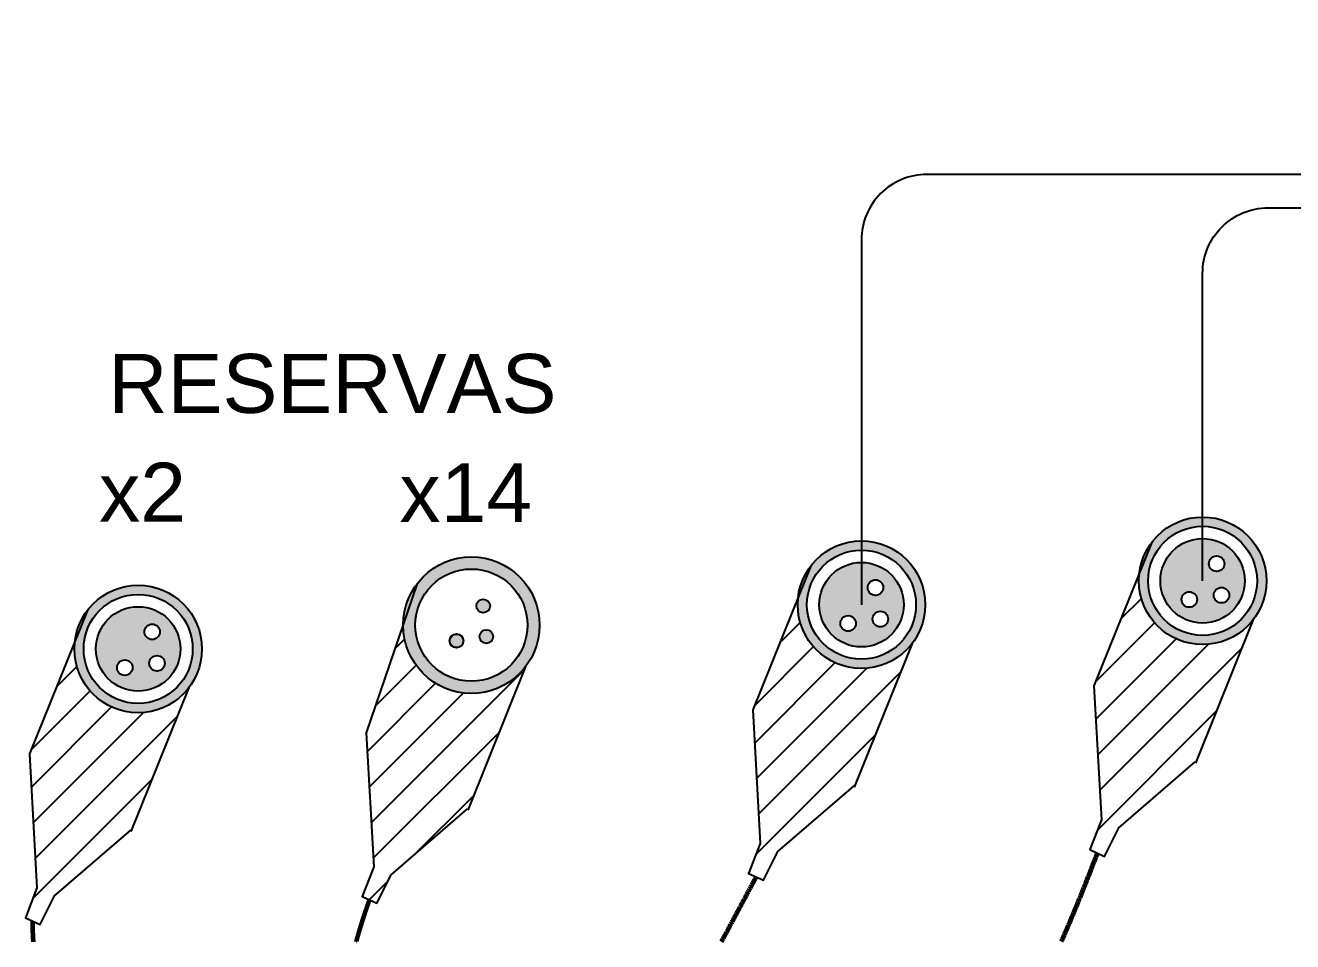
# Model space of a CAD drawing. Header units: millimetres. Extents: x 88 to 97873, y 32 to 55088.
# Drawn here: x 46707 to 47465, y 4309 to 4857 of the extents above; entities that cross this region are included whole.
import ezdxf

# ---------------------------------------------------------------- set-up
doc = ezdxf.new("R2010")
doc.units = ezdxf.units.MM
doc.header["$LTSCALE"] = 0.3
doc.layers.add('FICHAS_XLR', color=7, linetype='Continuous')
doc.styles.get("Standard").update_dxf_attribs({"font": 'arial.ttf'})
pattern_1 = [(45, (-346.76, 0), (-11.22532, 11.22532), [])]

msp = doc.modelspace()

# ---------------------------------------------------------------- hatches: boundary and pattern name
h = msp.add_hatch()
h.set_pattern_fill('ANSI31', color=30, scale=5)
h.set_pattern_definition([(45, (289.867, 40.715), (-11.22532, 11.22532), [])])
h.paths.add_polyline_path([(47407.69, 4417.18), (47441.84, 4501.83, -0.717615), (47373.38, 4524.97, -0.028768), (47373.63, 4529.35), (47346.54, 4462.18), (47350.96, 4382.13), (47344.05, 4364.27), (47352.92, 4360.26), (47361.47, 4377.33)])
h = msp.add_hatch()
h.set_pattern_fill('ANSI31', color=1, scale=5)
h.set_pattern_definition([(45, (85.843, 26.45), (-11.22532, 11.22532), [])])
h.paths.add_polyline_path([(47203.66, 4402.91), (47237.81, 4487.57, -0.717615), (47169.36, 4510.7, -0.028768), (47169.61, 4515.08), (47142.51, 4447.91), (47146.94, 4367.87), (47140.02, 4350.01), (47148.89, 4345.99), (47157.45, 4363.07)])
h = msp.add_hatch()
h.set_pattern_fill('ANSI31', color=256, scale=5)
h.set_pattern_definition(pattern_1)
h.paths.add_polyline_path([(47006.64, 4473.75, -0.719587), (46933.35, 4498.65), (46911.34, 4434.09), (46915.77, 4354.05), (46908.85, 4336.19), (46917.72, 4332.17), (46926.28, 4349.25), (46972.5, 4389.09)])
h = msp.add_hatch()
h.set_pattern_fill('ANSI31', color=256, scale=5)
h.set_pattern_definition(pattern_1)
h.paths.add_polyline_path([(46771.06, 4376.46), (46805.21, 4461.12, -0.717615), (46736.75, 4484.25, -0.028768), (46737, 4488.63), (46709.91, 4421.47), (46714.34, 4341.42), (46707.42, 4323.56), (46716.29, 4319.54), (46724.85, 4336.62)])
at = {"layer": 'FICHAS_XLR'}
h = msp.add_hatch(color=30, dxfattribs=at)
h.dxf.hatch_style = 1
h.paths.add_polyline_path([(47436.77, 4524.97, 1), (47386.26, 4524.97, 1)], flags=0)
h.paths.add_polyline_path([(47408.18, 4513.78, -1), (47398.9, 4513.78, -1)], flags=0)
h.paths.add_polyline_path([(47415.25, 4535.2, -1), (47424.53, 4535.2, -1)], flags=0)
h.paths.add_polyline_path([(47427.43, 4516.37, -1), (47418.15, 4516.37, -1)], flags=0)
h.paths.add_polyline_path([(47373.38, 4524.97, 1), (47449.65, 4524.97, 1)])
h.paths.add_polyline_path([(47444.11, 4524.97, -1), (47378.93, 4524.97, -1)], flags=16)
h = msp.add_hatch(color=1, dxfattribs=at)
h.dxf.hatch_style = 1
h.paths.add_polyline_path([(47232.75, 4510.7, 1), (47182.24, 4510.7, 1)], flags=0)
h.paths.add_polyline_path([(47204.16, 4499.51, -1), (47194.88, 4499.51, -1)], flags=0)
h.paths.add_polyline_path([(47211.22, 4520.93, -1), (47220.5, 4520.93, -1)], flags=0)
h.paths.add_polyline_path([(47223.4, 4502.1, -1), (47214.12, 4502.1, -1)], flags=0)
h.paths.add_polyline_path([(47169.36, 4510.7, 1), (47245.63, 4510.7, 1)])
h.paths.add_polyline_path([(47240.08, 4510.7, -1), (47174.9, 4510.7, -1)], flags=16)
h = msp.add_hatch(color=30, dxfattribs=at)
h.dxf.hatch_style = 1
h.paths.add_polyline_path([(47386.26, 4524.97, 1), (47436.77, 4524.97, 1)])
h.paths.add_polyline_path([(47424.53, 4535.2, -1), (47415.25, 4535.2, -1)], flags=16)
h.paths.add_polyline_path([(47408.18, 4513.78, -1), (47398.9, 4513.78, -1)], flags=16)
h.paths.add_polyline_path([(47427.43, 4516.37, -1), (47418.15, 4516.37, -1)], flags=16)
h = msp.add_hatch(color=0, dxfattribs=at)
h.dxf.hatch_style = 1
h.paths.add_polyline_path([(46933.35, 4498.48, 1), (47014.99, 4498.48, 1)])
h.paths.add_polyline_path([(47007.73, 4498.48, -1), (46940.62, 4498.48, -1)], flags=16)
h.paths.add_polyline_path([(46985.32, 4509.96, -1), (46977.22, 4509.96, -1)], flags=0)
h.paths.add_polyline_path([(46987.19, 4491.64, -1), (46979.08, 4491.64, -1)], flags=0)
h.paths.add_polyline_path([(46969.37, 4489.06, -1), (46961.27, 4489.06, -1)], flags=0)
h = msp.add_hatch(color=1, dxfattribs=at)
h.dxf.hatch_style = 1
h.paths.add_polyline_path([(47182.24, 4510.7, 1), (47232.75, 4510.7, 1)])
h.paths.add_polyline_path([(47220.5, 4520.93, -1), (47211.22, 4520.93, -1)], flags=16)
h.paths.add_polyline_path([(47204.16, 4499.51, -1), (47194.88, 4499.51, -1)], flags=16)
h.paths.add_polyline_path([(47223.4, 4502.1, -1), (47214.12, 4502.1, -1)], flags=16)
h = msp.add_hatch(color=0, dxfattribs=at)
h.dxf.hatch_style = 1
h.paths.add_polyline_path([(46800.15, 4484.25, 1), (46749.63, 4484.25, 1)], flags=0)
h.paths.add_polyline_path([(46771.55, 4473.06, -1), (46762.27, 4473.06, -1)], flags=0)
h.paths.add_polyline_path([(46778.62, 4494.48, -1), (46787.9, 4494.48, -1)], flags=0)
h.paths.add_polyline_path([(46790.8, 4475.65, -1), (46781.52, 4475.65, -1)], flags=0)
h.paths.add_polyline_path([(46736.75, 4484.25, 1), (46813.03, 4484.25, 1)])
h.paths.add_polyline_path([(46807.48, 4484.25, -1), (46742.3, 4484.25, -1)], flags=16)
h = msp.add_hatch(color=0, dxfattribs=at)
h.dxf.hatch_style = 1
h.paths.add_polyline_path([(46987.19, 4491.64, 1), (46979.08, 4491.64, 1)])
h.paths.add_polyline_path([(46985.32, 4509.96, 1), (46977.22, 4509.96, 1)])
h.paths.add_polyline_path([(46961.18, 4489.06, 1), (46969.46, 4489.06, 1)])
h = msp.add_hatch(color=0, dxfattribs=at)
h.dxf.hatch_style = 1
h.paths.add_polyline_path([(46749.63, 4484.25, 1), (46800.15, 4484.25, 1)])
h.paths.add_polyline_path([(46787.9, 4494.48, -1), (46778.62, 4494.48, -1)], flags=16)
h.paths.add_polyline_path([(46771.55, 4473.06, -1), (46762.27, 4473.06, -1)], flags=16)
h.paths.add_polyline_path([(46790.8, 4475.65, -1), (46781.52, 4475.65, -1)], flags=16)

# ---------------------------------------------------------------- linework, layer by layer
at = {"color": 30}
msp.add_line((47441.84, 4501.83), (47407.18, 4415.91), dxfattribs=at)
at = {"color": 1}
msp.add_line((47237.81, 4487.57), (47203.15, 4401.64), dxfattribs=at)
for p, q in [((47006.64, 4473.75), (46971.98, 4387.82)), ((46805.21, 4461.12), (46770.55, 4375.2))]:
    msp.add_line(p, q)
at = {"color": 30}
msp.add_lwpolyline([(47411.52, 4524.97), (47411.52, 4708.84, -0.414214), (47450.59, 4747.91), (48797.22, 4747.91, 0.414214), (48836.29, 4786.98), (48836.29, 4857.03)], format="xyb", dxfattribs=at)
at = {"color": 1}
msp.add_lwpolyline([(48755.74, 4844.25), (48755.74, 4806.98, -0.414214), (48716.67, 4767.91), (47246.56, 4767.91, 0.414214), (47207.49, 4728.84), (47207.49, 4510.7)], format="xyb", dxfattribs=at)
at = {"color": 30}
msp.add_lwpolyline([(47381.2, 4548.1), (47346.54, 4462.18), (47350.96, 4382.13), (47344.05, 4364.27), (47352.92, 4360.26), (47361.47, 4377.33), (47407.15, 4416.71)], dxfattribs=at)
at = {"color": 1}
msp.add_lwpolyline([(47177.17, 4533.84), (47142.51, 4447.91), (47146.94, 4367.87), (47140.02, 4350.01), (47148.89, 4345.99), (47157.45, 4363.07), (47203.13, 4402.45)], dxfattribs=at)
for points in [[(46941.75, 4523.27), (46911.34, 4434.09), (46915.77, 4354.05), (46908.85, 4336.19), (46917.72, 4332.17), (46926.28, 4349.25), (46971.96, 4388.63)], [(46744.57, 4507.39), (46709.91, 4421.47), (46714.34, 4341.42), (46707.42, 4323.56), (46716.29, 4319.54), (46724.85, 4336.62), (46770.52, 4376)]]:
    msp.add_lwpolyline(points)
at = {"color": 30, "lineweight": 60}
msp.add_lwpolyline([(47348.48, 4362.27), (47348.27, 4361.71), (47348.06, 4361.15), (47347.85, 4360.6), (47347.64, 4360.04), (47347.43, 4359.48), (47347.21, 4358.93), (47347, 4358.37), (47346.79, 4357.82), (47346.58, 4357.27), (47346.37, 4356.71), (47346.15, 4356.16), (47345.94, 4355.61), (47345.73, 4355.06), (47345.52, 4354.51), (47345.3, 4353.95), (47345.09, 4353.4), (47344.88, 4352.85), (47344.67, 4352.3), (47344.45, 4351.75), (47344.24, 4351.21), (47344.03, 4350.66), (47343.81, 4350.11), (47343.6, 4349.56), (47343.39, 4349.02), (47343.17, 4348.47), (47342.96, 4347.92), (47342.74, 4347.38), (47342.53, 4346.83), (47342.31, 4346.29), (47342.1, 4345.74), (47341.88, 4345.2), (47341.67, 4344.66), (47341.45, 4344.12), (47341.24, 4343.57), (47341.02, 4343.03), (47340.81, 4342.49), (47340.59, 4341.95), (47340.38, 4341.41), (47340.16, 4340.87), (47339.95, 4340.33), (47339.73, 4339.79), (47339.51, 4339.25), (47339.3, 4338.71), (47339.08, 4338.17), (47338.86, 4337.64), (47338.65, 4337.1), (47338.43, 4336.56), (47338.21, 4336.03), (47337.99, 4335.49), (47337.78, 4334.96), (47337.56, 4334.42), (47337.34, 4333.89), (47337.12, 4333.35), (47336.91, 4332.82), (47336.69, 4332.29), (47336.47, 4331.75), (47336.25, 4331.22), (47336.03, 4330.69), (47335.81, 4330.16), (47335.6, 4329.63), (47335.38, 4329.1), (47335.16, 4328.57), (47334.94, 4328.04), (47334.72, 4327.51), (47334.5, 4326.98), (47334.28, 4326.45), (47334.06, 4325.93), (47333.84, 4325.4), (47333.62, 4324.87), (47333.4, 4324.34), (47333.18, 4323.82), (47332.96, 4323.29), (47332.74, 4322.77), (47332.51, 4322.24), (47332.29, 4321.72), (47332.07, 4321.19), (47331.85, 4320.67), (47331.63, 4320.15), (47331.41, 4319.63), (47331.19, 4319.1), (47330.96, 4318.58), (47330.74, 4318.06), (47330.52, 4317.54), (47330.3, 4317.02), (47330.07, 4316.5), (47329.85, 4315.98), (47329.63, 4315.46), (47329.4, 4314.94), (47329.18, 4314.42), (47328.96, 4313.9), (47328.73, 4313.39), (47328.51, 4312.87), (47328.29, 4312.35), (47328.06, 4311.84), (47327.84, 4311.32), (47327.61, 4310.81), (47327.39, 4310.29), (47327.16, 4309.78), (47326.94, 4309.26)], dxfattribs=at)
at = {"color": 1, "lineweight": 60}
msp.add_lwpolyline([(47144.46, 4348), (47144.16, 4347.44), (47143.85, 4346.88), (47143.55, 4346.31), (47143.25, 4345.75), (47142.95, 4345.2), (47142.65, 4344.64), (47142.35, 4344.08), (47142.06, 4343.53), (47141.76, 4342.97), (47141.46, 4342.42), (47141.17, 4341.87), (47140.87, 4341.32), (47140.58, 4340.77), (47140.28, 4340.22), (47139.99, 4339.67), (47139.69, 4339.12), (47139.4, 4338.58), (47139.11, 4338.03), (47138.82, 4337.49), (47138.53, 4336.95), (47138.24, 4336.41), (47137.95, 4335.87), (47137.66, 4335.33), (47137.37, 4334.79), (47137.08, 4334.25), (47136.79, 4333.72), (47136.51, 4333.18), (47136.22, 4332.65), (47135.93, 4332.12), (47135.65, 4331.58), (47135.36, 4331.05), (47135.08, 4330.52), (47134.8, 4330), (47134.51, 4329.47), (47134.23, 4328.94), (47133.95, 4328.42), (47133.67, 4327.89), (47133.39, 4327.37), (47133.11, 4326.85), (47132.83, 4326.33), (47132.55, 4325.81), (47132.27, 4325.29), (47132, 4324.77), (47131.72, 4324.25), (47131.44, 4323.74), (47131.17, 4323.22), (47130.89, 4322.71), (47130.62, 4322.19), (47130.34, 4321.68), (47130.07, 4321.17), (47129.8, 4320.66), (47129.52, 4320.15), (47129.25, 4319.64), (47128.98, 4319.14), (47128.71, 4318.63), (47128.44, 4318.13), (47128.17, 4317.62), (47127.9, 4317.12), (47127.63, 4316.62), (47127.36, 4316.12), (47127.1, 4315.62), (47126.83, 4315.12), (47126.56, 4314.62), (47126.3, 4314.12), (47126.03, 4313.63), (47125.77, 4313.13), (47125.5, 4312.64), (47125.24, 4312.15), (47124.97, 4311.65), (47124.71, 4311.16), (47124.45, 4310.67), (47124.19, 4310.18), (47123.93, 4309.69), (47123.67, 4309.21)], dxfattribs=at)
at = {"lineweight": 60}
for points in [[(46905.43, 4309.25), (46905.46, 4309.39), (46905.5, 4309.53), (46905.54, 4309.67), (46905.58, 4309.81), (46905.61, 4309.95), (46905.65, 4310.09), (46905.69, 4310.23), (46905.73, 4310.37), (46905.77, 4310.52), (46905.8, 4310.66), (46905.84, 4310.8), (46905.88, 4310.94), (46905.92, 4311.08), (46905.96, 4311.22), (46906, 4311.36), (46906.03, 4311.5), (46906.07, 4311.64), (46906.11, 4311.78), (46906.15, 4311.92), (46906.19, 4312.06), (46906.23, 4312.2), (46906.27, 4312.34), (46906.31, 4312.48), (46906.35, 4312.62), (46906.38, 4312.76), (46906.42, 4312.9), (46906.46, 4313.04), (46906.5, 4313.18), (46906.54, 4313.33), (46906.58, 4313.47), (46906.62, 4313.61), (46906.66, 4313.75), (46906.7, 4313.89), (46906.74, 4314.03), (46906.78, 4314.17), (46906.82, 4314.31), (46906.86, 4314.45), (46906.9, 4314.59), (46906.94, 4314.73), (46906.98, 4314.87), (46907.02, 4315.01), (46907.06, 4315.15), (46907.11, 4315.3), (46907.15, 4315.44), (46907.19, 4315.58), (46907.23, 4315.72), (46907.27, 4315.86), (46907.31, 4316), (46907.35, 4316.14), (46907.39, 4316.28), (46907.43, 4316.42), (46907.48, 4316.56), (46907.52, 4316.7), (46907.56, 4316.84), (46907.6, 4316.99), (46907.64, 4317.13), (46907.69, 4317.27), (46907.73, 4317.41), (46907.77, 4317.55), (46907.81, 4317.69), (46907.85, 4317.83), (46907.9, 4317.97), (46907.94, 4318.11), (46907.98, 4318.26), (46908.02, 4318.4), (46908.07, 4318.54), (46908.11, 4318.68), (46908.15, 4318.82), (46908.19, 4318.96), (46908.24, 4319.1), (46908.28, 4319.24), (46908.32, 4319.38), (46908.37, 4319.53), (46908.41, 4319.67), (46908.45, 4319.81), (46908.5, 4319.95), (46908.54, 4320.09), (46908.59, 4320.23), (46908.63, 4320.37), (46908.67, 4320.52), (46908.72, 4320.66), (46908.76, 4320.8), (46908.81, 4320.94), (46908.85, 4321.08), (46908.89, 4321.22), (46908.94, 4321.36), (46908.98, 4321.51), (46909.03, 4321.65), (46909.07, 4321.79), (46909.12, 4321.93), (46909.16, 4322.07), (46909.21, 4322.21), (46909.25, 4322.35), (46909.3, 4322.5), (46909.34, 4322.64), (46909.39, 4322.78), (46909.43, 4322.92), (46909.48, 4323.06), (46909.52, 4323.2), (46909.57, 4323.35), (46909.61, 4323.49), (46909.66, 4323.63), (46909.71, 4323.77), (46909.75, 4323.91), (46909.8, 4324.06), (46909.84, 4324.2), (46909.89, 4324.34), (46909.94, 4324.48), (46909.98, 4324.62), (46910.03, 4324.76), (46910.08, 4324.91), (46910.12, 4325.05), (46910.17, 4325.19), (46910.22, 4325.33), (46910.26, 4325.47), (46910.31, 4325.62), (46910.36, 4325.76), (46910.4, 4325.9), (46910.45, 4326.04), (46910.5, 4326.19), (46910.55, 4326.33), (46910.59, 4326.47), (46910.64, 4326.61), (46910.69, 4326.75), (46910.74, 4326.9), (46910.78, 4327.04), (46910.83, 4327.18), (46910.88, 4327.32), (46910.93, 4327.47), (46910.98, 4327.61), (46911.02, 4327.75), (46911.07, 4327.89), (46911.12, 4328.03), (46911.17, 4328.18), (46911.22, 4328.32), (46911.27, 4328.46), (46911.32, 4328.6), (46911.37, 4328.75), (46911.41, 4328.89), (46911.46, 4329.03), (46911.51, 4329.17), (46911.56, 4329.32), (46911.61, 4329.46), (46911.66, 4329.6), (46911.71, 4329.74), (46911.76, 4329.89), (46911.81, 4330.03), (46911.86, 4330.17), (46911.91, 4330.32), (46911.96, 4330.46), (46912.01, 4330.6), (46912.06, 4330.74), (46912.11, 4330.89), (46912.16, 4331.03), (46912.21, 4331.17), (46912.26, 4331.32), (46912.31, 4331.46), (46912.36, 4331.6), (46912.41, 4331.74), (46912.46, 4331.89), (46912.51, 4332.03), (46912.57, 4332.17), (46912.62, 4332.32), (46912.67, 4332.46), (46912.72, 4332.6), (46912.77, 4332.75), (46912.82, 4332.89), (46912.87, 4333.03), (46912.92, 4333.18), (46912.98, 4333.32), (46913.03, 4333.46), (46913.08, 4333.61), (46913.13, 4333.75), (46913.18, 4333.89), (46913.24, 4334.04), (46913.29, 4334.18)], [(46712.27, 4309.16), (46712.26, 4309.35), (46712.25, 4309.54), (46712.24, 4309.72), (46712.22, 4309.91), (46712.21, 4310.1), (46712.2, 4310.28), (46712.19, 4310.47), (46712.18, 4310.66), (46712.17, 4310.84), (46712.16, 4311.03), (46712.15, 4311.21), (46712.14, 4311.4), (46712.13, 4311.58), (46712.12, 4311.77), (46712.11, 4311.95), (46712.1, 4312.14), (46712.09, 4312.32), (46712.08, 4312.51), (46712.07, 4312.69), (46712.06, 4312.88), (46712.05, 4313.06), (46712.05, 4313.24), (46712.04, 4313.43), (46712.03, 4313.61), (46712.02, 4313.8), (46712.01, 4313.98), (46712.01, 4314.16), (46712, 4314.35), (46711.99, 4314.53), (46711.99, 4314.71), (46711.98, 4314.89), (46711.97, 4315.08), (46711.97, 4315.26), (46711.96, 4315.44), (46711.95, 4315.62), (46711.95, 4315.81), (46711.94, 4315.99), (46711.94, 4316.17), (46711.93, 4316.35), (46711.93, 4316.53), (46711.92, 4316.71), (46711.92, 4316.89), (46711.91, 4317.08), (46711.91, 4317.26), (46711.9, 4317.44), (46711.9, 4317.62), (46711.89, 4317.8), (46711.89, 4317.98), (46711.89, 4318.16), (46711.88, 4318.34), (46711.88, 4318.52), (46711.88, 4318.7), (46711.87, 4318.88), (46711.87, 4319.06), (46711.87, 4319.24), (46711.87, 4319.41), (46711.87, 4319.59), (46711.86, 4319.77), (46711.86, 4319.95), (46711.86, 4320.13), (46711.86, 4320.31), (46711.86, 4320.49), (46711.86, 4320.66), (46711.86, 4320.84), (46711.85, 4321.02), (46711.85, 4321.2), (46711.85, 4321.37), (46711.85, 4321.55)]]:
    msp.add_lwpolyline(points, dxfattribs=at)
at = {"layer": 'FICHAS_XLR', "color": 30}
for centre, radius in [((47411.52, 4524.97), 38.14), ((47411.52, 4524.97), 32.59), ((47411.52, 4524.97), 25.26), ((47419.89, 4535.2), 4.64), ((47403.54, 4513.78), 4.64), ((47422.79, 4516.37), 4.64)]:
    msp.add_circle(centre, radius, dxfattribs=at)
at = {"layer": 'FICHAS_XLR', "color": 1}
for centre, radius in [((47207.49, 4510.7), 38.14), ((47207.49, 4510.7), 32.59), ((47207.49, 4510.7), 25.26), ((47215.86, 4520.93), 4.64), ((47199.52, 4499.51), 4.64), ((47218.76, 4502.1), 4.64)]:
    msp.add_circle(centre, radius, dxfattribs=at)
at = {"layer": 'FICHAS_XLR', "color": 0}
for centre, radius in [((46974.17, 4498.48), 40.82), ((46974.17, 4498.48), 33.55), ((46774.89, 4484.25), 38.14), ((46774.89, 4484.25), 32.59), ((46981.27, 4509.96), 4.05), ((46774.89, 4484.25), 25.26), ((46783.26, 4494.48), 4.64), ((46983.14, 4491.64), 4.06), ((46983.14, 4491.64), 4.05), ((46965.32, 4489.06), 4.14), ((46965.32, 4489.06), 4.05), ((46786.16, 4475.65), 4.64), ((46766.91, 4473.06), 4.64)]:
    msp.add_circle(centre, radius, dxfattribs=at)

# ---------------------------------------------------------------- texts
at = {"char_height": 35.245, "attachment_point": 5}
for s, insert in [('RESERVAS', (46890.99, 4642.72)), ('x2', (46777.51, 4577.92)), ('x14', (46970.87, 4577.67))]:
    msp.add_mtext_dynamic_manual_height_columns(s, width=108.4621, gutter_width=176.22, heights=[0], dxfattribs=dict(at, insert=insert))

doc.saveas('drawing.dxf')
